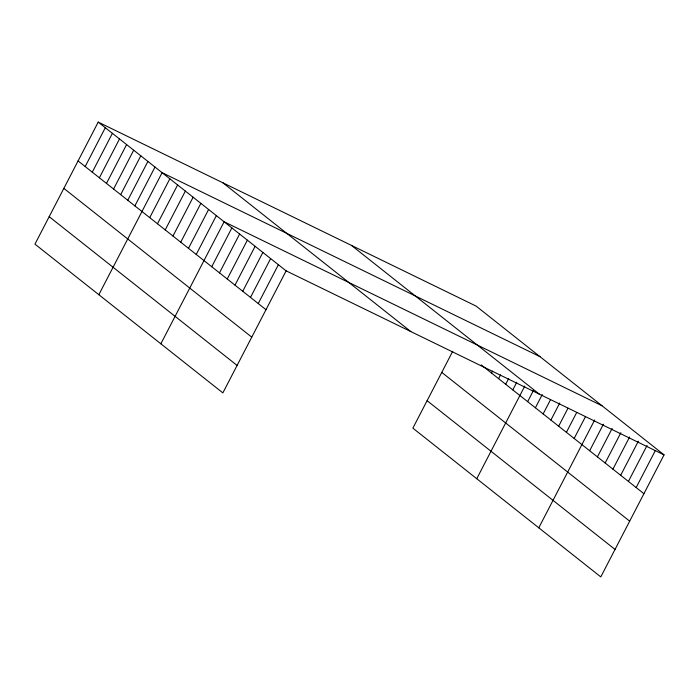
<?xml version="1.0" encoding="UTF-8"?>
<svg xmlns="http://www.w3.org/2000/svg" width="699" height="699" viewBox="0 0 699 699"><rect width="100%" height="100%" fill="white"/><g stroke="black" fill="none" stroke-linecap="round" stroke-linejoin="round"><path stroke-width="1.05" d="M98.21 122.098L34.95 244.134L222.867 392.89L286.127 270.854L98.21 122.098L476.133 306.11L664.05 454.866L600.791 576.902L412.873 428.146L452.681 351.344M85.182 166.545L105.304 127.716M92.277 172.164L112.408 133.334M99.38 177.782L119.503 138.952M106.475 183.409L126.606 144.579M113.579 189.027L133.701 150.198M120.674 194.645L140.805 155.816M127.777 200.263L147.9 161.434M134.872 205.882L155.003 167.052M98.839 294.716L162.098 172.67L540.021 356.682M149.726 217.642L169.848 178.813M157.476 223.776L177.607 184.947M165.226 229.91L185.357 191.08M172.976 236.052L193.107 197.223M180.735 242.186L200.858 203.357M188.485 248.32L208.608 209.49M196.236 254.462L216.358 215.624M160.857 343.803L224.117 221.766L602.04 405.778M211.736 266.73L231.867 227.9M219.486 272.863L239.617 234.034M227.245 279.006L247.367 240.176M234.995 285.14L255.118 246.31M242.745 291.273L262.868 252.444M250.495 297.416L270.627 258.586M258.246 303.549L278.377 264.72M491.502 373.039L492.48 371.143M498.597 378.657L500.563 374.865M505.7 384.275L508.645 378.596M512.795 389.893L516.727 382.318M476.762 478.719L524.809 386.04M527.649 401.654L533.538 390.287M535.399 407.788L542.275 394.524M543.149 413.922L550.515 399.714M550.899 420.064L559.742 403.008M558.658 426.198L567.981 408.199M566.408 432.332L576.719 412.445M574.159 438.465L585.447 416.683M538.78 527.815L594.674 419.985M589.659 450.741L603.403 424.223M597.409 456.875L612.141 428.47M605.168 463.018L620.878 432.707M612.918 469.151L629.607 436.954M620.668 475.285L638.344 441.191M628.418 481.419L647.073 445.438M636.169 487.561L655.312 450.619M286.127 270.854L664.05 454.866M351.414 245.384L539.331 394.14M481.244 364.922L643.919 493.695M222.92 182.823L410.837 331.579M441.768 372.392L629.685 521.157M427.106 400.684L615.024 549.44M78.078 160.927L265.996 309.683M63.845 188.389L251.762 337.145M49.183 216.673L237.101 365.437"/></g></svg>
